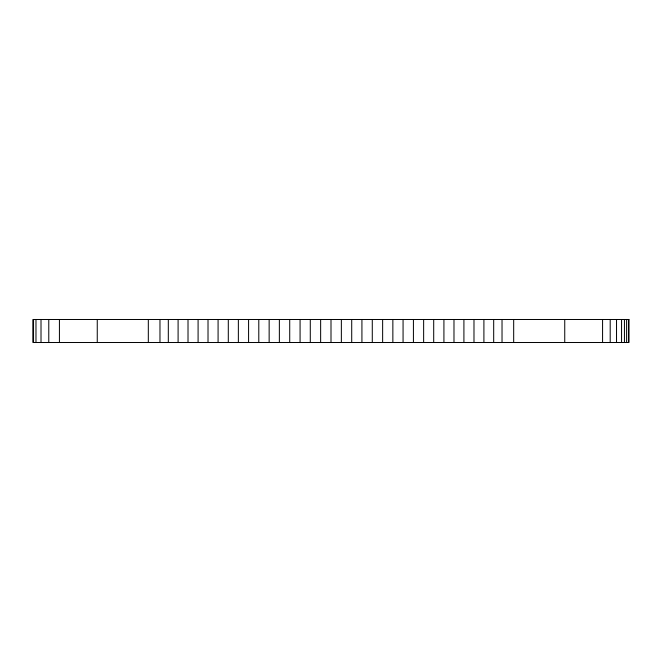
<?xml version="1.0" encoding="UTF-8"?>
<svg xmlns="http://www.w3.org/2000/svg" width="662" height="662" viewBox="0 0 662 662"><rect width="100%" height="100%" fill="white"/><g stroke="black" fill="none" stroke-linecap="round" stroke-linejoin="round"><path stroke-width="0.99" d="M628.61 319.489L628.61 342.511M628.47 319.489L628.47 342.511M626.6 319.489L626.6 342.511M624.44 319.489L624.44 342.511M621.56 319.489L621.56 342.511M616.529 319.489L616.529 342.511M610.198 319.489L610.198 342.511M602.577 319.489L602.577 342.511M564.744 319.489L564.744 342.511M513.679 319.489L513.679 342.511M502.028 319.489L502.028 342.511M493.687 319.489L493.687 342.511M483.905 319.489L483.905 342.511M473.984 319.489L473.984 342.511M463.913 319.489L463.913 342.511M453.983 319.489L453.983 342.511M443.921 319.489L443.921 342.511M433.701 319.489L433.701 342.511M423.639 319.489L423.639 342.511M413.419 319.489L413.419 342.511M403.067 319.489L403.067 342.511M392.856 319.489L392.856 342.511M382.636 319.489L382.636 342.511M372.284 319.489L372.284 342.511M361.924 319.489L361.924 342.511M351.712 319.489L351.712 342.511M341.36 319.489L341.36 342.511M331 319.489L331 342.511M320.64 319.489L320.64 342.511M310.288 319.489L310.288 342.511M300.076 319.489L300.076 342.511M289.716 319.489L289.716 342.511M279.364 319.489L279.364 342.511M269.144 319.489L269.144 342.511M258.792 319.489L258.792 342.511M248.581 319.489L248.581 342.511M238.361 319.489L238.361 342.511M228.299 319.489L228.299 342.511M218.079 319.489L218.079 342.511M208.017 319.489L208.017 342.511M198.087 319.489L198.087 342.511M188.016 319.489L188.016 342.511M178.095 319.489L178.095 342.511M168.314 319.489L168.314 342.511M159.972 319.489L159.972 342.511M148.321 319.489L148.321 342.511M97.256 319.489L97.256 342.511M59.423 319.489L59.423 342.511M48.781 319.489L48.781 342.511M41.011 319.489L41.011 342.511M35.98 319.489L35.98 342.511M33.53 319.489L33.53 342.511M33.241 319.489L33.241 342.511M628.9 319.489L33.1 319.489L33.1 342.511L628.9 342.511L628.9 319.489"/></g></svg>
